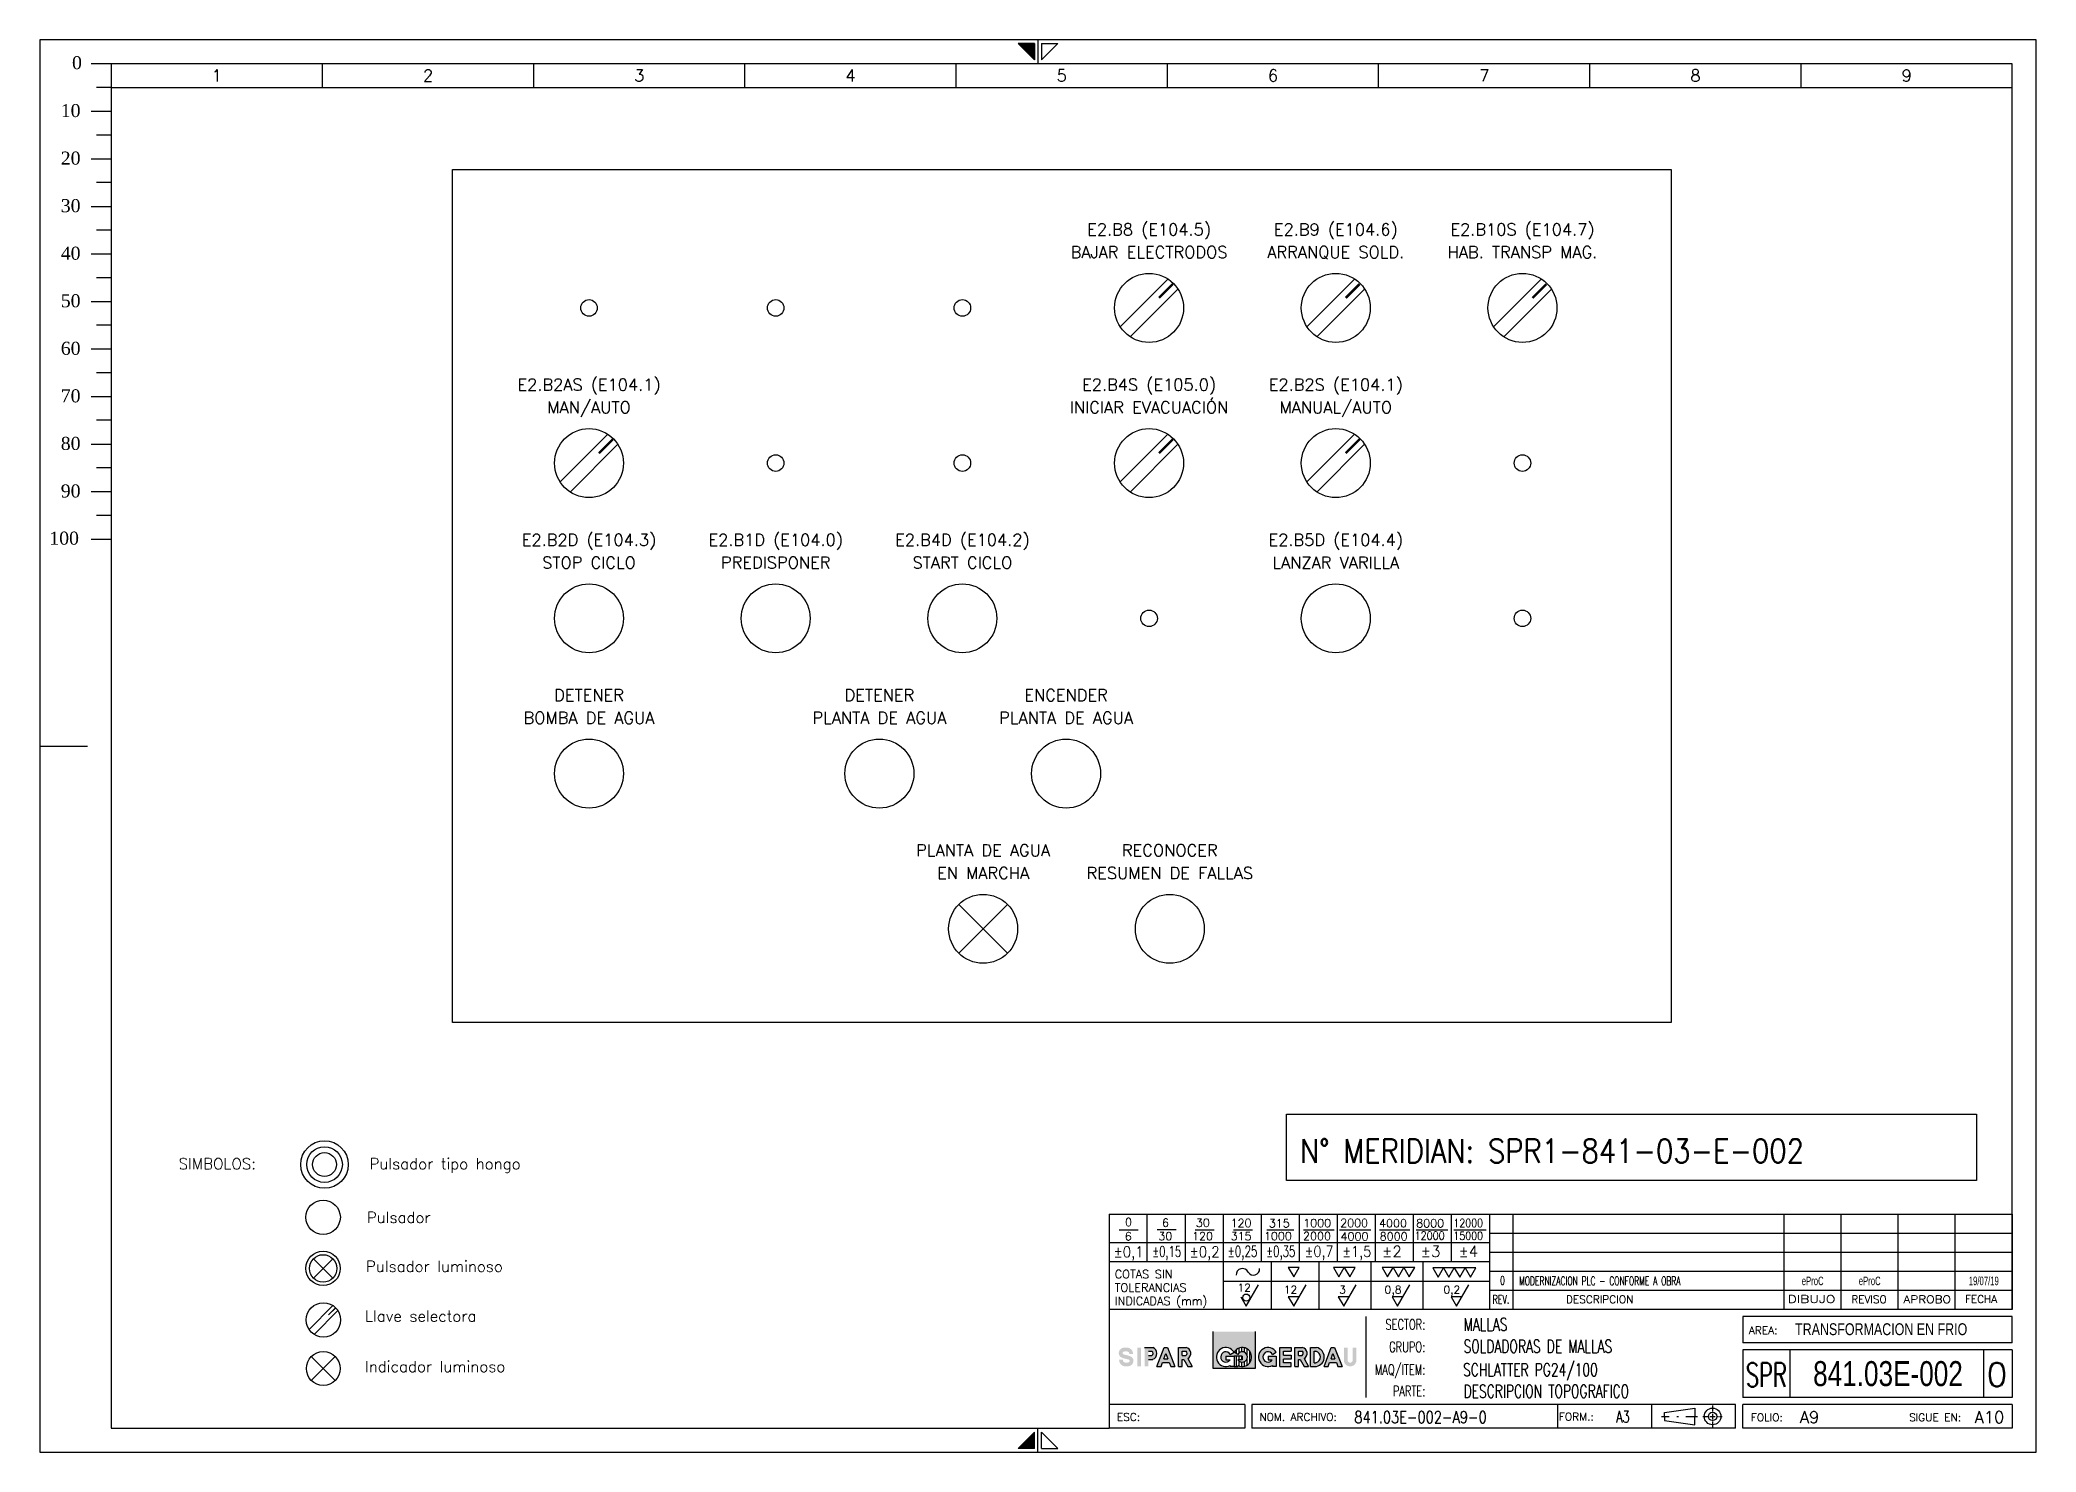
# Model space of a CAD drawing. Header units: millimetres. Extents: x 0 to 420, y 0 to 297.
import ezdxf
from ezdxf.enums import TextEntityAlignment as Align

# ---------------------------------------------------------------- set-up
doc = ezdxf.new("R2010")
doc.units = ezdxf.units.MM
for name, color, linetype in [('COMPONENTES', 4, 'Continuous'), ('MARGENES', 6, 'Continuous'), ('REC', 6, 'Continuous'), ('TEX', 150, 'Continuous'), ('TEXTO', 7, 'Continuous'), ('Textos', 150, 'Continuous'), ('TITULO', 6, 'Continuous')]:
    doc.layers.add(name, color=color, linetype=linetype)
doc.styles.add('ARIAL', font='arial.ttf', dxfattribs={"height": 2})
doc.styles.add('DUTCH801', font='dutcheb.ttf', dxfattribs={"width": 1.75, "height": 2.75})
doc.styles.add('LCOTAS', font='ROMANS')
doc.styles.add('LETRA2', font='swissk.ttf', dxfattribs={"height": 2})
doc.styles.add('LETRA25', font='romans', dxfattribs={"height": 2.5})
doc.styles.add('LETRA4', font='ROMANS', dxfattribs={"height": 4})
doc.styles.add('LETRA5', font='ROMANS', dxfattribs={"height": 5})
doc.styles.add('ROMANS', font='romans.shx', dxfattribs={"width": 0.85})
doc.styles.get("Standard").update_dxf_attribs({"font": 'arial.ttf'})

# ---------------------------------------------------------------- blocks, each defined once
blk = doc.blocks.new('A3')
at = {"layer": 'TEX'}
h = blk.add_hatch(color=256, dxfattribs=at)
h.paths.add_polyline_path([(255.67, 25.35), (246.84, 25.35), (246.84, 17.57), (255.67, 17.57)])
h.paths.add_polyline_path([(252.04, 18.24), (252.04, 18.01), (251.24, 18.01), (250.44, 18.01), (250.44, 18.24, -2.348205), (251.24, 21, -2.348205)], flags=16)
h.paths.add_polyline_path([(252.08, 19.4), (252.97, 19.4), (252.97, 20.2), (251.24, 20.2), (249.52, 20.2), (249.52, 19.4), (250.41, 19.4, -3.501885), (250.45, 20.54), (251.24, 21), (252.04, 20.54, -3.501885)], flags=0)
h = blk.add_hatch(color=256, dxfattribs=at)
h.paths.add_polyline_path([(228.13, 21.15), (228.25, 21.17), (228.36, 21.18), (228.49, 21.19), (228.63, 21.18), (228.75, 21.17), (228.86, 21.14), (228.97, 21.08), (229.08, 21), (229.15, 20.89), (229.18, 20.81), (229.2, 20.7), (229.21, 20.6), (230.01, 20.6), (230, 20.66), (230, 20.7), (229.99, 20.75), (229.99, 20.8), (229.98, 20.84), (229.98, 20.88), (229.97, 20.92), (229.96, 20.96), (229.95, 21), (229.94, 21.04), (229.93, 21.08), (229.91, 21.12), (229.9, 21.17), (229.88, 21.21), (229.86, 21.25), (229.83, 21.29), (229.81, 21.34), (229.78, 21.38), (229.75, 21.43), (229.71, 21.47), (229.68, 21.51), (229.64, 21.55), (229.6, 21.59), (229.56, 21.63), (229.52, 21.66), (229.47, 21.7), (229.43, 21.73), (229.38, 21.76), (229.34, 21.79), (229.29, 21.81), (229.25, 21.83), (229.21, 21.85), (229.16, 21.87), (229.12, 21.89), (229.08, 21.9), (229.03, 21.92), (228.99, 21.93), (228.95, 21.94), (228.91, 21.95), (228.87, 21.95), (228.83, 21.96), (228.78, 21.97), (228.74, 21.97), (228.7, 21.97), (228.66, 21.98), (228.62, 21.98), (228.58, 21.98), (228.54, 21.98), (228.5, 21.98), (228.46, 21.98), (228.42, 21.98), (228.38, 21.98), (228.34, 21.98), (228.3, 21.98), (228.25, 21.97), (228.21, 21.97), (228.16, 21.97), (228.11, 21.96), (228.06, 21.95), (228.01, 21.94), (227.95, 21.93), (227.9, 21.92), (227.84, 21.9), (227.78, 21.88), (227.72, 21.86), (227.66, 21.83), (227.6, 21.8), (227.54, 21.77), (227.48, 21.73), (227.42, 21.69), (227.37, 21.65), (227.32, 21.6), (227.27, 21.55), (227.23, 21.5), (227.19, 21.44), (227.15, 21.38), (227.12, 21.31), (227.1, 21.25), (227.07, 21.18), (227.05, 21.12), (227.03, 21.05), (227.02, 20.98), (227.01, 20.92), (227, 20.85), (227, 20.79), (227, 20.72), (227, 20.66), (227.01, 20.6), (227.02, 20.54), (227.04, 20.49), (227.05, 20.44), (227.08, 20.39), (227.1, 20.34), (227.13, 20.29), (227.16, 20.24), (227.19, 20.2), (227.23, 20.16), (227.26, 20.11), (227.3, 20.07), (227.34, 20.04), (227.38, 20), (227.39, 19.99), (227.54, 19.91), (227.8, 19.79), (228.09, 19.7), (228.41, 19.62), (228.72, 19.54), (228.99, 19.49), (229.14, 19.43), (229.29, 19.29), (229.28, 19.1), (229.2, 18.94), (229.03, 18.86), (228.78, 18.82), (228.55, 18.81), (228.34, 18.82), (228.19, 18.86), (228.04, 18.96), (227.92, 19.1), (227.89, 19.21), (227.87, 19.4), (227.07, 19.4), (227.07, 19.34), (227.08, 19.3), (227.08, 19.25), (227.09, 19.2), (227.09, 19.16), (227.1, 19.12), (227.11, 19.08), (227.12, 19.04), (227.13, 19), (227.14, 18.96), (227.15, 18.92), (227.16, 18.88), (227.18, 18.83), (227.2, 18.79), (227.22, 18.75), (227.24, 18.71), (227.27, 18.66), (227.3, 18.62), (227.33, 18.57), (227.36, 18.53), (227.4, 18.49), (227.44, 18.45), (227.48, 18.41), (227.52, 18.37), (227.56, 18.34), (227.6, 18.3), (227.65, 18.27), (227.69, 18.24), (227.74, 18.21), (227.78, 18.19), (227.83, 18.17), (227.87, 18.15), (227.91, 18.13), (227.96, 18.11), (228, 18.1), (228.04, 18.08), (228.08, 18.07), (228.13, 18.06), (228.17, 18.05), (228.21, 18.05), (228.25, 18.04), (228.29, 18.03), (228.33, 18.03), (228.37, 18.03), (228.41, 18.02), (228.45, 18.02), (228.49, 18.02), (228.53, 18.02), (228.57, 18.02), (228.61, 18.02), (228.65, 18.02), (228.7, 18.02), (228.74, 18.02), (228.78, 18.02), (228.82, 18.03), (228.87, 18.03), (228.92, 18.03), (228.97, 18.04), (229.02, 18.05), (229.07, 18.06), (229.12, 18.07), (229.18, 18.08), (229.24, 18.1), (229.29, 18.12), (229.35, 18.14), (229.42, 18.17), (229.48, 18.2), (229.54, 18.23), (229.59, 18.27), (229.65, 18.31), (229.71, 18.35), (229.76, 18.4), (229.8, 18.45), (229.85, 18.5), (229.89, 18.56), (229.92, 18.62), (229.95, 18.69), (229.98, 18.75), (230, 18.82), (230.03, 18.88), (230.04, 18.95), (230.06, 19.02), (230.07, 19.08), (230.07, 19.15), (230.08, 19.21), (230.08, 19.28), (230.07, 19.34), (230.07, 19.4), (230.05, 19.46), (230.04, 19.51), (230.02, 19.56), (230, 19.61), (229.97, 19.66), (229.95, 19.71), (229.92, 19.76), (229.88, 19.8), (229.85, 19.84), (229.81, 19.89), (229.77, 19.93), (229.73, 19.96), (229.69, 20), (229.68, 20.01), (229.64, 20.03), (229.58, 20.06), (229.53, 20.09), (229.48, 20.11), (229.43, 20.14), (229.38, 20.16), (229.34, 20.18), (229.29, 20.19), (229.25, 20.21), (229.21, 20.23), (229.17, 20.24), (229.13, 20.25), (229.09, 20.27), (229.05, 20.28), (229.02, 20.29), (228.98, 20.3), (228.94, 20.31), (228.9, 20.32), (228.86, 20.33), (228.82, 20.34), (228.79, 20.35), (228.69, 20.37), (228.62, 20.39), (228.55, 20.41), (228.51, 20.42), (228.47, 20.43), (228.44, 20.44), (228.4, 20.45), (228.36, 20.46), (228.33, 20.46), (228.29, 20.47), (228.26, 20.48), (228.18, 20.5), (228.09, 20.52), (227.98, 20.56), (227.87, 20.62), (227.79, 20.71), (227.79, 20.83), (227.82, 20.96), (227.89, 21.06), (228, 21.12)])
h.paths.add_polyline_path([(230.87, 18.01), (231.67, 18.01), (231.67, 21.99), (230.87, 21.99)])
h.paths.add_polyline_path([(232.42, 18.01), (233.22, 18.01), (233.22, 19.5), (234.14, 19.5, 0.708852), (234.14, 21.99), (232.42, 21.99)])
h.paths.add_polyline_path([(233.22, 20.3), (233.22, 21.2), (233.97, 21.2, -0.566556), (233.97, 20.3)], flags=16)
h.paths.add_polyline_path([(236.19, 18.83), (237.62, 18.83), (237.94, 18.01), (238.8, 18.01), (237.24, 21.99), (236.52, 21.99), (235.03, 18.01), (235.88, 18.01)])
h.paths.add_polyline_path([(236.49, 19.63), (236.89, 20.7), (237.31, 19.63)], flags=16)
h.paths.add_polyline_path([(240.35, 19.5), (240.71, 19.5), (241.52, 18.01), (242.43, 18.01), (241.52, 19.67, 0.672291), (241.2, 21.99), (239.55, 21.99), (239.55, 18.01), (240.35, 18.01)])
h.paths.add_polyline_path([(240.35, 20.3), (240.35, 21.2), (241.15, 21.2, -0.508421), (241.1, 20.3)], flags=16)
h = blk.add_hatch(dxfattribs=at)
h.set_pattern_fill('ANSI31', color=256, scale=0.179464, angle=45, style=0)
h.set_pattern_definition([(90, (130.9459, 1.37434), (-0.5697977, 1e-16), [])])
h.paths.add_polyline_path([(251.24, 21), (252.04, 20.54, -3.501885), (252.08, 19.4), (252.97, 19.4), (252.97, 20.2), (251.24, 20.2), (251.24, 18.01), (252.04, 18.01), (252.04, 18.24, 2.348205)])
h = blk.add_hatch(color=256, dxfattribs=at)
h.paths.add_polyline_path([(259.33, 18.24), (259.33, 18.01), (260.13, 18.01), (260.13, 20.2), (258.4, 20.2), (258.4, 19.4), (259.29, 19.4, -3.501885), (259.33, 20.54), (260.13, 21, 2.348205)])
h.paths.add_polyline_path([(263.26, 21.99), (260.87, 21.99), (260.87, 18.01), (263.26, 18.01), (263.26, 18.8), (261.66, 18.8), (261.66, 19.56), (263.26, 19.56), (263.26, 20.36), (261.66, 20.36), (261.66, 21.2), (263.26, 21.2)])
h.paths.add_polyline_path([(265.68, 21.99), (264.02, 21.99), (264.02, 18.01), (264.82, 18.01), (264.82, 19.5), (265.18, 19.5), (265.99, 18.01), (266.9, 18.01), (266, 19.67, 0.672291)])
h.paths.add_polyline_path([(264.82, 21.2), (265.63, 21.2, -0.508421), (265.58, 20.3), (264.82, 20.3)], flags=16)
h.paths.add_polyline_path([(268.57, 21.99), (267.33, 21.99), (267.33, 18.01), (268.59, 18.01, 0.825148)])
h.paths.add_polyline_path([(268.12, 21.2), (268.49, 21.2, -0.780464), (268.5, 18.8), (268.12, 18.8)], flags=16)
h.paths.add_polyline_path([(272.41, 21.97), (271.69, 21.99), (270.19, 18.01), (271.04, 18.01), (271.35, 18.83), (272.79, 18.83), (273.11, 18.01), (273.97, 18.01)])
h.paths.add_polyline_path([(272.05, 20.7), (272.47, 19.63), (271.65, 19.63)], flags=16)
h.paths.add_polyline_path([(275.15, 21.99), (274.35, 21.99), (274.35, 19.12, 0.841466), (277, 19.12), (277, 21.99), (276.2, 21.99), (276.2, 19.2, -0.760831), (275.15, 19.2)])
at = {"layer": 'MARGENES', "color": 4}
for p, q in [((420, 297), (0, 297)), ((0, 297), (0, 0)), ((209.23, 296.25), (205.83, 296.25)), ((209.23, 292.85), (205.83, 296.25)), ((209.23, 296.25), (209.23, 292.85)), ((210, 297), (210, 292)), ((210.77, 292.85), (214.17, 296.25)), ((210.77, 296.25), (214.17, 296.25)), ((210.77, 296.25), (210.77, 292.85)), ((420, 0), (420, 297)), ((0, 148.5), (10.02, 148.5)), ((210, 0), (210, 5)), ((0, 0), (420, 0)), ((209.23, 4.15), (205.83, 0.75)), ((209.23, 0.75), (205.83, 0.75)), ((209.23, 0.75), (209.23, 4.15)), ((210.77, 4.15), (214.17, 0.75)), ((210.77, 0.75), (210.77, 4.15)), ((210.77, 0.75), (214.17, 0.75))]:
    blk.add_line(p, q, dxfattribs=at)
at = {"layer": 'MARGENES'}
for p, q in [((415, 292), (15, 292)), ((15, 292), (15, 5)), ((415, 30), (415, 292)), ((415, 50), (415, 30)), ((415, 23), (415, 28.5)), ((415, 21.5), (415, 11.5)), ((415, 10), (415, 5)), ((15, 5), (225, 5)), ((253.5, 5), (225, 5)), ((356.78, 5), (255, 5)), ((415, 5), (358.28, 5))]:
    blk.add_line(p, q, dxfattribs=at)
at = {"layer": 'MARGENES', "color": 1}
for p, q in [((59.44, 287), (59.44, 292)), ((103.89, 287), (103.89, 292)), ((148.33, 287), (148.33, 292)), ((192.78, 287), (192.78, 292)), ((237.22, 287), (237.22, 292)), ((281.67, 287), (281.67, 292)), ((326.11, 287), (326.11, 292)), ((370.56, 287), (370.56, 292)), ((15, 287), (415, 287)), ((227.1, 46.76), (231.1, 46.76)), ((233, 40), (233, 50)), ((235.06, 46.82), (239.06, 46.82)), ((241, 40), (241, 50)), ((243.1, 46.76), (247.1, 46.76)), ((249, 30), (249, 50)), ((251.1, 46.76), (255.1, 46.76)), ((257, 40), (257, 50)), ((258.14, 46.76), (263.81, 46.76)), ((265, 40), (265, 50)), ((265.88, 46.76), (272.28, 46.76)), ((273, 40), (273, 50)), ((273.41, 46.76), (280, 46.76)), ((281, 40), (281, 50)), ((281.87, 46.76), (288.24, 46.76)), ((289, 40), (289, 50)), ((289.57, 46.76), (296.2, 46.76)), ((297, 40), (297, 50)), ((297.52, 46.76), (304.29, 46.76)), ((310, 30), (310, 50)), ((367, 30), (367, 50)), ((379, 30), (379, 50)), ((391, 30), (391, 50)), ((403, 30), (403, 50)), ((305, 44), (225, 44)), ((415, 46), (305, 46)), ((415, 42), (305, 42)), ((259.09, 40), (259.09, 30)), ((269.09, 40), (269.09, 30)), ((280.02, 40), (280.02, 30)), ((290.95, 40), (290.95, 30)), ((415, 38), (305, 38)), ((305, 35.88), (249, 35.88)), ((253.8, 30.65), (256.41, 35.15)), ((263.8, 30.65), (266.41, 35.15)), ((274.32, 30.65), (276.92, 35.15)), ((285.67, 30.65), (288.27, 35.15)), ((298.06, 30.65), (300.66, 35.15)), ((415, 34), (305, 34)), ((252.67, 32.62), (253.8, 30.65)), ((262.67, 32.62), (263.8, 30.65)), ((264.94, 32.62), (262.67, 32.62)), ((273.19, 32.62), (274.32, 30.65)), ((275.46, 32.62), (273.19, 32.62)), ((284.53, 32.62), (285.67, 30.65)), ((286.81, 32.62), (284.53, 32.62)), ((296.92, 32.62), (298.06, 30.65)), ((299.2, 32.62), (296.92, 32.62)), ((351.94, 9.77), (351.94, 8.55)), ((341.17, 7.49), (342.83, 7.49)), ((344.43, 7.49), (344.79, 7.49)), ((346.34, 7.49), (348.79, 7.49)), ((349.91, 7.49), (350.08, 7.49)), ((349.99, 7.49), (350.86, 7.49)), ((351.35, 7.49), (352.48, 7.49)), ((351.94, 8.39), (351.94, 8.23)), ((351.94, 8.02), (351.94, 6.94)), ((351.94, 6.7), (351.94, 6.45)), ((351.94, 6.26), (351.94, 5.18)), ((353.02, 7.49), (353.16, 7.49)), ((353.42, 7.49), (353.96, 7.49))]:
    blk.add_line(p, q, dxfattribs=at)
at = {"layer": 'MARGENES', "color": 7}
for p, q in [((225, 50), (415, 50)), ((305, 50), (305, 30)), ((305, 40), (225, 40)), ((415, 30), (225, 30)), ((279, 28.5), (279, 11.5)), ((415, 28.5), (358.28, 28.5)), ((358.28, 28.5), (358.28, 23)), ((415, 23), (358.28, 23)), ((415, 21.5), (358.28, 21.5)), ((358.28, 21.5), (358.28, 11.5)), ((368.28, 11.5), (368.28, 21.5)), ((409, 11.5), (409, 21.5)), ((253.5, 10), (225, 10)), ((253.5, 10), (253.5, 5)), ((356.78, 10), (255, 10)), ((255, 10), (255, 5)), ((319.3, 10), (319.3, 5)), ((339.1, 10), (339.1, 5)), ((356.78, 5), (356.78, 10)), ((415, 11.5), (358.28, 11.5)), ((415, 10), (358.28, 10)), ((358.28, 5), (358.28, 10))]:
    blk.add_line(p, q, dxfattribs=at)
at = {"layer": 'MARGENES', "color": 1}
for points in [[(262.67, 38.81), (263.8, 36.84), (264.94, 38.81)], [(272.17, 38.81), (273.3, 36.84), (274.44, 38.81)], [(274.44, 38.81), (275.58, 36.84), (276.72, 38.81)], [(282.43, 38.82), (283.57, 36.85), (284.71, 38.82)], [(284.71, 38.82), (285.84, 36.85), (286.98, 38.82)], [(286.98, 38.82), (288.12, 36.85), (289.26, 38.82)], [(293.04, 38.76), (294.18, 36.79), (295.32, 38.76)], [(295.32, 38.76), (296.45, 36.79), (297.59, 38.76)], [(297.59, 38.76), (298.73, 36.79), (299.87, 38.76)], [(299.87, 38.76), (301, 36.79), (302.14, 38.76)]]:
    blk.add_lwpolyline(points, close=True, dxfattribs=at)
blk.add_circle((253.82, 32.5), 0.742, dxfattribs=at)
for centre, start, end in [((253.01, 37.3), 25.3098, 184.5991), ((255.32, 38.52), 210.3269, 2.285)]:
    blk.add_arc(centre, 1.31, start, end, dxfattribs=at)
at = {"layer": 'MARGENES', "color": 4}
for points in [[(209.23, 296.25), (209.23, 292.85), (205.83, 296.25)], [(209.23, 0.75), (209.23, 4.15), (205.83, 0.75)]]:
    blk.add_solid(points, dxfattribs=at)
at = {"layer": 'REC', "color": 1}
for p, q in [((15, 292), (10.8, 292)), ((15, 287), (11.9, 287)), ((10.8, 282), (15, 282)), ((15, 277), (11.9, 277)), ((10.8, 272), (15, 272)), ((15, 267), (11.9, 267)), ((10.8, 262), (15, 262)), ((15, 257), (11.9, 257)), ((10.8, 252), (15, 252)), ((15, 247), (11.9, 247)), ((10.8, 242), (15, 242)), ((15, 237), (11.9, 237)), ((10.8, 232), (15, 232)), ((15, 227), (11.9, 227)), ((10.8, 222), (15, 222)), ((15, 217), (11.9, 217)), ((10.8, 212), (15, 212)), ((15, 207), (11.9, 207)), ((10.8, 202), (15, 202)), ((15, 197), (11.9, 197)), ((10.8, 192), (15, 192))]:
    blk.add_line(p, q, dxfattribs=at)
at = {"layer": 'REC'}
blk.add_line((225, 50), (225, 5), dxfattribs=at)
at = {"layer": 'TEX'}
for p, q in [((246.84, 17.57), (246.84, 25.35)), ((255.67, 25.35), (255.67, 17.57)), ((232.42, 21.99), (234.14, 21.99)), ((233.22, 21.2), (233.97, 21.2)), ((235.03, 18.01), (236.52, 21.99)), ((236.52, 21.99), (237.24, 21.99)), ((237.24, 21.99), (238.8, 18.01)), ((239.55, 18.01), (239.55, 21.99)), ((239.55, 21.99), (241.2, 21.99)), ((240.35, 20.3), (240.35, 21.2)), ((240.35, 21.2), (241.15, 21.2)), ((260.87, 18.01), (260.87, 21.99)), ((260.87, 21.99), (263.26, 21.99)), ((261.66, 20.36), (261.66, 21.2)), ((261.66, 21.2), (263.26, 21.2)), ((263.26, 21.99), (263.26, 21.2)), ((264.02, 18.01), (264.02, 21.99)), ((264.02, 21.99), (265.68, 21.99)), ((264.82, 20.3), (264.82, 21.2)), ((264.82, 21.2), (265.63, 21.2)), ((267.33, 18.01), (267.33, 21.99)), ((267.33, 21.99), (268.57, 21.99)), ((268.12, 18.8), (268.12, 21.2)), ((268.12, 21.2), (268.49, 21.2)), ((270.19, 18.01), (271.69, 21.99)), ((271.69, 21.99), (272.41, 21.97)), ((272.41, 21.97), (273.97, 18.01)), ((233.22, 20.3), (233.97, 20.3)), ((233.22, 19.5), (234.14, 19.5)), ((235.03, 18.01), (235.88, 18.01)), ((235.88, 18.01), (236.19, 18.83)), ((236.19, 18.83), (237.62, 18.83)), ((236.49, 19.63), (236.89, 20.7)), ((236.49, 19.63), (237.31, 19.63)), ((236.89, 20.7), (237.31, 19.63)), ((237.62, 18.83), (237.94, 18.01)), ((237.94, 18.01), (238.8, 18.01)), ((239.55, 18.01), (240.35, 18.01)), ((240.35, 20.3), (241.1, 20.3)), ((240.35, 18.01), (240.35, 19.5)), ((240.35, 19.5), (240.71, 19.5)), ((240.71, 19.5), (241.52, 18.01)), ((241.52, 19.67), (242.43, 18.01)), ((241.52, 18.01), (242.43, 18.01)), ((255.67, 17.57), (246.84, 17.57)), ((249.52, 20.2), (249.52, 19.4)), ((249.52, 20.2), (251.24, 20.2)), ((249.52, 19.4), (250.41, 19.4)), ((250.44, 18.24), (250.44, 18.01)), ((251.24, 18.01), (250.44, 18.01)), ((250.45, 20.54), (251.24, 21)), ((252.04, 20.54), (251.24, 21)), ((252.97, 20.2), (251.24, 20.2)), ((251.24, 20.2), (251.24, 18.01)), ((251.24, 20.2), (251.24, 18.01)), ((251.24, 18.01), (252.04, 18.01)), ((252.04, 18.24), (252.04, 18.01)), ((252.97, 19.4), (252.08, 19.4)), ((252.97, 20.2), (252.97, 19.4)), ((258.4, 20.2), (260.13, 20.2)), ((258.4, 20.2), (258.4, 19.4)), ((258.4, 19.4), (259.29, 19.4)), ((259.33, 20.54), (260.13, 21)), ((259.33, 18.24), (259.33, 18.01)), ((260.13, 18.01), (259.33, 18.01)), ((260.13, 20.2), (260.13, 18.01)), ((260.87, 18.01), (263.26, 18.01)), ((261.66, 20.36), (263.26, 20.36)), ((261.66, 18.8), (261.66, 19.56)), ((263.26, 19.56), (261.66, 19.56)), ((263.26, 18.8), (261.66, 18.8)), ((263.26, 20.36), (263.26, 19.56)), ((263.26, 18.01), (263.26, 18.8)), ((264.02, 18.01), (264.82, 18.01)), ((264.82, 20.3), (265.58, 20.3)), ((264.82, 18.01), (264.82, 19.5)), ((264.82, 19.5), (265.18, 19.5)), ((265.18, 19.5), (265.99, 18.01)), ((265.99, 18.01), (266.9, 18.01)), ((266, 19.67), (266.9, 18.01)), ((267.33, 18.01), (268.59, 18.01)), ((268.12, 18.8), (268.5, 18.8)), ((270.19, 18.01), (271.04, 18.01)), ((271.04, 18.01), (271.35, 18.83)), ((271.35, 18.83), (272.79, 18.83)), ((271.65, 19.63), (272.05, 20.7)), ((271.65, 19.63), (272.47, 19.63)), ((272.05, 20.7), (272.47, 19.63)), ((272.79, 18.83), (273.11, 18.01)), ((273.11, 18.01), (273.97, 18.01))]:
    blk.add_line(p, q, dxfattribs=at)
for centre, radius, start, end in [((233.7, 20.75), 0.524, 300.9321, 59.0679), ((233.7, 20.75), 1.32, 289.338, 70.662), ((240.8, 20.77), 0.558, 302.7945, 50.5935), ((240.89, 20.77), 1.27, 300.0461, 75.6964), ((249.52, 20), 1.99, 30, 297.7317), ((249.52, 20), 1.08, 30, 326.251), ((252.97, 20), 1.99, 242.2683, 150), ((252.97, 20), 1.08, 213.749, 150), ((258.4, 20), 1.99, 30, 297.7317), ((258.4, 20), 1.08, 30, 326.251), ((265.27, 20.77), 0.558, 302.7945, 50.5935), ((265.36, 20.77), 1.27, 300.0461, 75.6964), ((268.2, 20), 1.23, 284.4183, 76.3013), ((268.2, 20), 2.03, 281.2242, 79.3349)]:
    blk.add_arc(centre, radius, start, end, dxfattribs=at)
at = {"layer": 'Textos'}
for p, q in [((341.85, 8.34), (348.22, 9.24)), ((348.22, 9.24), (348.22, 7.49)), ((341.85, 7.49), (341.85, 8.34)), ((341.85, 7.49), (341.85, 6.63)), ((341.85, 6.63), (348.22, 5.73)), ((348.22, 5.73), (348.22, 7.49))]:
    blk.add_line(p, q, dxfattribs=at)
for radius in [1.75, 0.877]:
    blk.add_circle((351.94, 7.49), radius, dxfattribs=at)
at = {"layer": 'MARGENES', "color": 1, "style": 'LCOTAS'}
for s, height, p in [('0', 1.71, (228.3, 47.52)), ('6', 1.71, (228.26, 44.52)), ('30', 1.71, (235.33, 44.55)), ('6', 1.71, (236.08, 47.38)), ('120', 1.71, (242.42, 44.55)), ('30', 1.71, (243.21, 47.37)), ('315', 1.71, (250.53, 44.55)), ('120', 1.71, (250.53, 47.32)), ('1000', 1.71, (257.54, 44.57)), ('315', 1.71, (258.57, 47.26)), ('2000', 1.71, (265.77, 44.58)), ('1000', 1.71, (265.8, 47.3)), ('2000', 1.71, (273.58, 47.32)), ('4000', 1.71, (273.66, 44.5)), ('4000', 1.71, (281.77, 47.28)), ('8000', 1.71, (281.9, 44.51)), ('8000', 1.71, (289.58, 47.26)), ('%%P2', 2.3, (282.4, 41.04)), ('%%P3', 2.3, (290.53, 41.04)), ('%%P4', 2.3, (298.48, 41.04)), ('COTAS SIN', 1.743, (226.15, 36.55)), ('TOLERANCIAS', 1.743, (226.15, 33.72)), ('12', 1.656, (251.94, 33.74)), ('12', 1.656, (261.7, 33.33)), ('3', 1.66, (273.35, 33.33)), ('0,8', 1.656, (282.92, 33.33)), ('0,2', 1.656, (295.31, 33.33)), ('INDICADAS (mm)', 1.743, (226.15, 30.9))]:
    blk.add_text(s, height=height, dxfattribs=at).set_placement(p)
for s, height, width, p, p2 in [('12000', 1.71, 0.797835, (289.25, 44.67), (295.55, 44.67)), ('12000', 1.71, 0.790089, (297.4, 47.32), (303.64, 47.32)), ('15000', 1.71, 0.790089, (297.4, 44.63), (303.64, 44.63)), ('%%P0,1', 2.3, 0.865454, (225.88, 40.96), (232.23, 40.96)), ('%%P0,15', 2.3, 0.598358, (234.03, 41.03), (240.12, 41.03)), ('%%P0,2', 2.3, 0.787915, (241.91, 40.96), (248.21, 40.96)), ('%%P0,25', 2.3, 0.617458, (249.89, 41.06), (256.18, 41.06)), ('%%P0,35', 2.3, 0.603736, (257.99, 41.06), (264.14, 41.06)), ('%%P0,7', 2.3, 0.760403, (266.1, 41.06), (272.18, 41.06)), ('%%P1,5', 2.3, 0.762292, (274.03, 41.03), (280.12, 41.03))]:
    blk.add_text(s, height=height, dxfattribs=dict(at, width=width)).set_placement(p, p2, align=Align.FIT)
at = {"layer": 'REC', "color": 1, "style": 'DUTCH801'}
for s, p in [('0', (6.76, 290.84)), ('10', (4.39, 280.77)), ('20', (4.39, 270.77)), ('30', (4.39, 260.77)), ('40', (4.39, 250.77)), ('50', (4.39, 240.77)), ('60', (4.39, 230.77)), ('70', (4.39, 220.77)), ('80', (4.39, 210.77)), ('90', (4.39, 200.77)), ('100', (1.98, 190.84))]:
    blk.add_text(s, height=2.75, dxfattribs=at).set_placement(p)
at = {"layer": 'TEX', "style": 'LCOTAS'}
for s, p in [('1', (37.22, 289.5)), ('2', (81.67, 289.5)), ('3', (126.11, 289.5)), ('4', (170.56, 289.5)), ('5', (215, 289.5)), ('6', (259.44, 289.5)), ('7', (303.89, 289.5)), ('8', (348.33, 289.5)), ('9', (392.78, 289.5))]:
    blk.add_text(s, height=2.5, dxfattribs=at).set_placement(p, align=Align.MIDDLE_CENTER)
at = {"layer": 'TEX', "width": 0.6456}
for tag, p in [('DIBUJO', (373, 48)), ('REVISO', (385, 48)), ('APROBO', (397, 48)), ('FECHA', (409, 48)), ('DIBUJO', (373, 44)), ('REVISO', (385, 44)), ('APROBO', (397, 44)), ('FECHA', (409, 44)), ('DIBUJO', (373, 40)), ('REVISO', (385, 40)), ('APROBO', (397, 40)), ('FECHA', (409, 40)), ('DIBUJO', (373, 36)), ('REVISO', (385, 36)), ('APROBO', (397, 36)), ('FECHA', (409, 36))]:
    blk.add_attdef(tag, text='', height=1.8, dxfattribs=at).set_placement(p, align=Align.MIDDLE_CENTER)
at = {"layer": 'Textos', "style": 'LCOTAS'}
for s, height, width, p, p2 in [('REV.', 1.8, 0.645643, (305.64, 31.2), (309.18, 31.2)), ('DIBUJO', 1.6, 1.231263, (367.73, 31.37), (377.77, 31.37)), ('APROBO', 1.6, 1.075207, (392.08, 31.33), (402.07, 31.33))]:
    blk.add_text(s, height=height, dxfattribs=dict(at, width=width)).set_placement(p, p2, align=Align.FIT)
for s, height, p in [('DESCRIPCION', 1.62, (321.1, 31.3)), ('REVISO', 1.6, (381.15, 31.32)), ('FECHA', 1.6, (405.07, 31.37)), ('AREA:', 1.627, (359.58, 24.81)), ('ESC:', 1.627, (226.58, 6.56)), ('NOM. ARCHIVO:', 1.6271, (256.58, 6.56)), ('FORM.:', 1.627, (319.62, 6.62)), ('FOLIO:', 1.627, (359.97, 6.47)), ('SIGUE EN:', 1.627, (393.27, 6.47))]:
    blk.add_text(s, height=height, dxfattribs=at).set_placement(p)
at = {"layer": 'Textos', "style": 'LCOTAS', "width": 0.7}
for s, p in [('SECTOR:', (291.49, 25.76)), ('GRUPO:', (291.49, 21.03)), ('MAQ/ITEM:', (291.49, 16.26)), ('PARTE:', (291.49, 11.74))]:
    blk.add_text(s, height=2.169, dxfattribs=at).set_placement(p, align=Align.RIGHT)
at = {"layer": 'Textos', "style": 'LCOTAS', "width": 0.645643}
for p in [(307.74, 48.1), (307.74, 44.1), (307.74, 40.1), (307.74, 36.1)]:
    blk.add_attdef('REV', text='', height=1.8, dxfattribs=at).set_placement(p, align=Align.MIDDLE)
at = {"layer": 'Textos'}
for tag, p, height, style, width in [('TEXTO_DE_REVISION', (311.23, 47.1), 1.8, 'LCOTAS', 0.645643), ('TEXTO_DE_REVISION', (311.23, 43.1), 1.8, 'LCOTAS', 0.645643), ('TEXTO_DE_REVISION', (311.23, 39.1), 1.8, 'LCOTAS', 0.645643), ('TEXTO_DE_REVISION', (311.23, 35.1), 1.8, 'LCOTAS', 0.645643), ('ARCHIVO', (276.56, 6.1), 2.5, 'LETRA25', 0.8)]:
    blk.add_attdef(tag, p, '', height=height, dxfattribs=dict(at, style=style, width=width))
for tag, style, width, p in [('AREA', 'ARIAL', 0.75, (387.41, 25.84)), ('A', 'LETRA25', 0.7, (333.06, 7.45))]:
    blk.add_attdef(tag, text='', height=2.5, dxfattribs=dict(at, style=style, width=width)).set_placement(p, align=Align.MIDDLE_CENTER)
at = {"layer": 'Textos', "style": 'LETRA25'}
for tag, p in [('ESC', (232.65, 6.1)), ('FOLIO', (370.29, 6.1)), ('SIGUE EN', (407.08, 6.1))]:
    blk.add_attdef(tag, p, '', height=2.5, dxfattribs=at)
at = {"layer": 'TITULO', "color": 150, "style": 'LETRA4', "width": 0.7}
for tag, p in [('SECTOR', (292.49, 25.49)), ('GRUPO', (292.49, 20.87)), ('MAQ/ITEM', (292.49, 15.96)), ('PARTE', (292.49, 11.44))]:
    blk.add_attdef(tag, p, '', height=2.5, dxfattribs=at)
at = {"layer": 'TITULO', "style": 'LETRA5', "width": 0.65}
blk.add_attdef('COD', text='', height=5, dxfattribs=at).set_placement((363.24, 16.25), align=Align.MIDDLE)
at = {"layer": 'TITULO', "color": 6, "style": 'LETRA2', "width": 0.75}
blk.add_attdef('NUMERO', text='', height=5.25, dxfattribs=at).set_placement((388.84, 16.5), align=Align.MIDDLE_CENTER)
at = {"layer": 'TITULO', "style": 'LETRA5'}
blk.add_attdef('REV', text='', height=5, dxfattribs=at).set_placement((411.77, 16.3), align=Align.MIDDLE)

msp = doc.modelspace()

# ---------------------------------------------------------------- linework, layer by layer
at = {"layer": 'COMPONENTES'}
for p, q in [((227.3, 236.69), (237.33, 246.72)), ((229.42, 234.57), (239.45, 244.6)), ((266.58, 236.69), (276.61, 246.72)), ((268.7, 234.57), (278.73, 244.6)), ((305.86, 236.69), (315.89, 246.72)), ((307.98, 234.57), (318.01, 244.6)), ((109.46, 204.04), (119.49, 214.07)), ((111.58, 201.92), (121.61, 211.95)), ((227.3, 204.04), (237.33, 214.07)), ((229.42, 201.92), (239.45, 211.95)), ((266.58, 204.04), (276.61, 214.07)), ((268.7, 201.92), (278.73, 211.95)), ((193.33, 104.93), (203.58, 115.18)), ((193.33, 115.18), (203.58, 104.93)), ((57.55, 36.6), (61.61, 40.67)), ((57.55, 40.67), (61.61, 36.6)), ((56.62, 25.81), (61.63, 30.82)), ((57.68, 24.75), (62.69, 29.76)), ((57.1, 15.04), (62.14, 20.08)), ((57.1, 20.08), (62.14, 15.04))]:
    msp.add_line(p, q, dxfattribs=at)
at = {"layer": 'COMPONENTES', "flags": 128}
for points, const_width in [([(235.46, 242.73), (238.39, 245.66)], 0.5), ([(274.74, 242.73), (277.67, 245.66)], 0.5), ([(314.02, 242.73), (316.95, 245.66)], 0.5), ([(117.62, 210.08), (120.55, 213.01)], 0.5), ([(235.46, 210.08), (238.39, 213.01)], 0.5), ([(274.74, 210.08), (277.67, 213.01)], 0.5), ([(60.7, 28.83), (62.16, 30.29)], 0.25)]:
    msp.add_lwpolyline(points, dxfattribs=dict(at, const_width=const_width))
for points in [[(235.46, 242.73), (238.39, 245.66)], [(274.74, 242.73), (277.67, 245.66)], [(314.02, 242.73), (316.95, 245.66)], [(117.62, 210.08), (120.55, 213.01)], [(235.46, 210.08), (238.39, 213.01)], [(274.74, 210.08), (277.67, 213.01)], [(60.7, 28.83), (62.16, 30.29)]]:
    msp.add_lwpolyline(points, dxfattribs=at)
at = {"layer": 'COMPONENTES'}
for centre, radius in [((233.37, 240.64), 7.25), ((272.65, 240.64), 7.25), ((311.93, 240.64), 7.25), ((115.53, 240.64), 1.74), ((154.81, 240.64), 1.74), ((194.09, 240.64), 1.74), ((115.53, 208), 7.25), ((233.37, 208), 7.25), ((272.65, 208), 7.25), ((154.81, 208), 1.74), ((194.09, 208), 1.74), ((311.93, 208), 1.74), ((115.53, 175.35), 7.25), ((154.81, 175.35), 7.25), ((194.09, 175.35), 7.25), ((272.65, 175.35), 7.25), ((233.37, 175.35), 1.74), ((311.93, 175.35), 1.74), ((115.53, 142.7), 7.25), ((176.63, 142.7), 7.25), ((215.91, 142.7), 7.25), ((198.45, 110.05), 7.25), ((237.73, 110.05), 7.25), ((59.88, 60.47), 5), ((59.88, 60.47), 3.75), ((59.88, 60.47), 2.5), ((59.59, 49.38), 3.62), ((59.58, 38.63), 3.62), ((59.58, 38.63), 2.88), ((59.65, 27.79), 3.62), ((59.62, 17.56), 3.56)]:
    msp.add_circle(centre, radius, dxfattribs=at)
at = {"layer": 'Textos'}
msp.add_lwpolyline([(86.79, 269.78), (343.21, 269.78), (343.21, 90.36), (86.79, 90.36)], close=True, dxfattribs=at)
at = {"layer": 'Textos', "color": 1}
msp.add_lwpolyline([(262.26, 71.06), (407.43, 71.06), (407.43, 57.14), (262.26, 57.14)], close=True, dxfattribs=at)

# ---------------------------------------------------------------- block references
at = {"layer": 'COMPONENTES'}
ref = msp.add_blockref('A3', (0, 0), dxfattribs=at)
ref.add_attrib('AREA', 'TRANSFORMACION EN FRIO', dxfattribs={"layer": 'Textos', "height": 2.5, "style": 'ARIAL', "width": 0.75}).set_placement((387.41, 25.84), align=Align.MIDDLE_CENTER)
ref.add_attrib('COD', 'SPR', dxfattribs={"layer": 'TITULO', "height": 5, "style": 'LETRA5', "width": 0.65}).set_placement((363.24, 16.25), align=Align.MIDDLE)
ref.add_attrib('NUMERO', '841.03E-002', dxfattribs={"layer": 'TITULO', "color": 6, "height": 5.25, "style": 'LETRA2', "width": 0.75}).set_placement((388.84, 16.5), align=Align.MIDDLE_CENTER)
ref.add_attrib('REV', '0', dxfattribs={"layer": 'TITULO', "height": 5, "style": 'LETRA5'}).set_placement((411.77, 16.3), align=Align.MIDDLE)
ref.add_attrib('FOLIO', 'A9', (370.29, 6.1), dxfattribs={"layer": 'Textos', "height": 2.5, "style": 'LETRA25'})
ref.add_attrib('SIGUE EN', 'A10', (407.08, 6.1), dxfattribs={"layer": 'Textos', "height": 2.5, "style": 'LETRA25'})
ref.add_attrib('SECTOR', 'MALLAS', (299.54, 25.49), dxfattribs={"layer": 'TITULO', "color": 150, "height": 2.7, "style": 'LETRA4', "width": 0.7})
ref.add_attrib('GRUPO', 'SOLDADORAS DE MALLAS', (299.54, 20.87), dxfattribs={"layer": 'TITULO', "color": 150, "height": 2.7, "style": 'LETRA4', "width": 0.7})
ref.add_attrib('MAQ/ITEM', 'SCHLATTER PG24/100', (299.44, 15.96), dxfattribs={"layer": 'TITULO', "color": 150, "height": 2.7, "style": 'LETRA4', "width": 0.7})
ref.add_attrib('PARTE', 'DESCRIPCION TOPOGRAFICO', (299.54, 11.44), dxfattribs={"layer": 'TITULO', "color": 150, "height": 2.7, "style": 'LETRA4', "width": 0.7})
ref.add_attrib('ARCHIVO', '841.03E-002-A9-0', (276.56, 6.1), dxfattribs={"layer": 'Textos', "height": 2.5, "style": 'LETRA25', "width": 0.8})
ref.add_attrib('A', 'A3', dxfattribs={"layer": 'Textos', "height": 2.5, "style": 'LETRA25', "width": 0.7}).set_placement((333.06, 7.45), align=Align.MIDDLE_CENTER)
ref.add_attrib('REV', '0', dxfattribs={"layer": 'Textos', "height": 1.8, "style": 'LCOTAS', "width": 0.645643}).set_placement((307.74, 36.1), align=Align.MIDDLE)
ref.add_attrib('TEXTO_DE_REVISION', 'MODERNIZACION PLC - CONFORME A OBRA', (311.23, 35.1), dxfattribs={"layer": 'Textos', "height": 1.8, "style": 'LCOTAS', "width": 0.645643})
ref.add_attrib('DIBUJO', 'eProC', dxfattribs={"layer": 'TEX', "height": 1.8, "width": 0.6456}).set_placement((373, 36), align=Align.MIDDLE_CENTER)
ref.add_attrib('REVISO', 'eProC', dxfattribs={"layer": 'TEX', "height": 1.8, "width": 0.6456}).set_placement((385, 36), align=Align.MIDDLE_CENTER)
ref.add_attrib('FECHA', '19/07/19', dxfattribs={"layer": 'TEX', "height": 1.8, "width": 0.6456}).set_placement((409, 36), align=Align.MIDDLE_CENTER)

# ---------------------------------------------------------------- texts
at = {"layer": 'TEXTO', "style": 'ROMANS'}
for s, p in [('E2.B8 (E104.5)', (233.37, 255.9)), ('E2.B9 (E104.6)', (272.65, 255.9)), ('E2.B10S (E104.7)', (311.93, 255.9)), ('BAJAR ELECTRODOS', (233.37, 251.12)), ('ARRANQUE SOLD.', (272.65, 251.12)), ('HAB. TRANSP MAG.', (311.93, 251.12)), ('E2.B2AS (E104.1)', (115.53, 223.25)), ('E2.B4S (E105.0)', (233.37, 223.25)), ('E2.B2S (E104.1)', (272.65, 223.25)), ('MAN/AUTO', (115.53, 218.47)), ('INICIAR EVACUACIÓN', (233.37, 218.47)), ('MANUAL/AUTO', (272.65, 218.47)), ('E2.B2D (E104.3)', (115.53, 190.6)), ('E2.B1D (E104.0)', (154.81, 190.6)), ('E2.B4D (E104.2)', (194.09, 190.6)), ('E2.B5D (E104.4)', (272.65, 190.6)), ('STOP CICLO', (115.53, 185.82)), ('PREDISPONER', (154.81, 185.82)), ('START CICLO', (194.09, 185.82)), ('LANZAR VARILLA', (272.65, 185.82)), ('DETENER', (115.53, 157.96)), ('DETENER', (176.63, 157.96)), ('ENCENDER', (215.91, 157.96)), ('BOMBA DE AGUA', (115.53, 153.18)), ('PLANTA DE AGUA', (176.63, 153.18)), ('PLANTA DE AGUA', (215.91, 153.18)), ('PLANTA DE AGUA', (198.45, 125.31)), ('RECONOCER', (237.73, 125.31)), ('EN MARCHA', (198.45, 120.53)), ('RESUMEN DE FALLAS', (237.73, 120.53))]:
    msp.add_text(s, height=2.5, dxfattribs=at).set_placement(p, align=Align.CENTER)
for s, height, p in [('SIMBOLOS:', 2.317, (29.18, 59.48)), ('Pulsador tipo hongo', 2.3174, (69.35, 59.48)), ('Pulsador', 2.317, (68.79, 48.18)), ('Pulsador luminoso', 2.3174, (68.6, 37.9)), ('Llave selectora', 2.3174, (68.41, 27.43)), ('Indicador luminoso', 2.3174, (68.41, 16.83))]:
    msp.add_text(s, height=height, dxfattribs=at).set_placement(p)
at = {"layer": 'Textos', "insert": (265.16, 65.84), "char_height": 5, "width": 174.7782, "attachment_point": 1, "style": 'ROMANS'}
msp.add_mtext('N° MERIDIAN: SPR1-841-03-E-002', dxfattribs=at)

doc.saveas('drawing.dxf')
